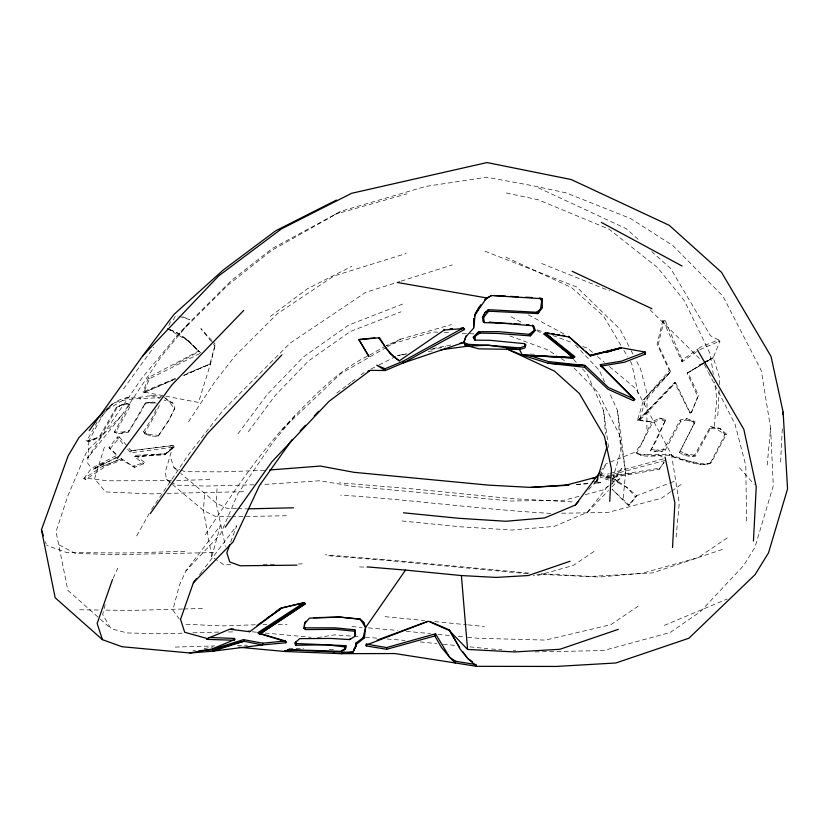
<?xml version="1.0" encoding="UTF-8"?>
<svg xmlns="http://www.w3.org/2000/svg" width="829" height="829" viewBox="0 0 829 829"><rect width="100%" height="100%" fill="white"/><g stroke="black" fill="none" stroke-linecap="round" stroke-linejoin="round"><path stroke-width="0.62" stroke-dasharray="4.14 3.11" d="M646.879 429.215L647.055 393.702L640.516 368.781L635.853 359.776M699.831 349.683L718.287 341.703L718.318 339.859L710.443 335.724L670.734 268.606L651.812 251.633M717.81 415.857L719.137 389.578M719.396 384.573L719.707 378.314L713.272 357.548L719.893 341.237L718.318 339.859L700.36 347.216L697.303 349.372M780.617 462.022L782.358 427.484M696.588 351.631L682.018 361.838L682.039 359.579L665.055 320.181L662.941 320.284L657.086 344.139L669.345 370.687L643.646 399.775L637.439 420.272L651.397 421.837L659.863 418.065L665.677 419.733L650.537 450.748L654.889 451.732L662.278 451.359L670.236 438.707L680.081 420.023L686.329 418.448L695.106 421.743L679.49 452.437L683.759 455.297L691.769 456.675L695.013 456.613L710.329 428.52L710.432 426.645L719.841 428.292L726.422 434.137L711.261 462.592L710.111 463.577C696.194 466.727 682.36 459.722 669.376 455.39C658.744 453.96 644.206 460.002 635.594 451.94L606.341 463.649L601.699 469.846M204.421 495.027L203.478 510.488L211.778 556.684L223.509 564.528L233.374 564.881M217.032 488.737L216.162 503.027L225.478 546.58M174.453 446.81L165.831 453.774L135.417 455.287L134.599 456.758L164.722 454.779L172.328 447.308L172.712 445.629L131.096 450.686L172.712 445.629L174.453 446.81L173.375 447.784L172.328 447.308L130.775 452.8L131.096 450.686L128.588 447.753M676.101 537.119L679.272 503.172L671.5 454.468L636.102 388.936L609.388 366.522M767.157 465.121L770.628 428.334L761.291 370.615L722.961 296.191L672.941 245.643L630.6 218.535L566.134 192.867L531.762 185.53L486.675 177.23L425.65 186.442L341.175 211.177L272.171 248.555L231.674 280.264L189.82 322.004L176.359 336.564L142.039 377.993L102.651 434.935L87.605 458.074L121.583 415.505L160.95 356.936L189.82 322.004M623.19 498.219L625.646 472.603L617.543 410.593L609.201 392.169M714.246 426.22L716.898 398.531L714.432 381.982M681.925 360.688L682.039 359.579L681.935 360.957L681.987 360.169L696.277 350.097M612.113 478.457L615.346 479.504L626.807 487.379L636.682 495.701L628.289 505.462L612.009 489.172L628.392 504.467L628.289 505.462L629.895 504.871L636.682 495.701L669.542 483.12M165.748 396.189L198.494 402.428L210.545 363.765L215.291 344.284L212.742 341.517M105.148 604.621L102.651 614.496L110.951 628.6L126.92 632.931L163.51 633.822L183.945 633.118M183.955 375.35L209.913 364.19L215.291 344.284M211.778 556.684L220.39 525.627L185.893 570.943L179.333 585.336L172.857 610.061L179.323 619.087M612.465 479.359L620.9 451.163L617.543 410.593M651.014 449.38L662.278 451.359L665.314 450.095L680.599 421.619L685.884 419.94L686.329 418.448L693.199 421.93L695.106 421.743L679.49 452.437M104.392 447.142L94.599 478.706L105.459 491.918L151.541 493.908L161.821 493.556M173.23 445.235L165.292 472.022L166.474 479.442L170.37 482.706M726.422 434.137L724.95 434.603L710.111 463.577L701.458 464.686L687.977 460.924L669.179 454.323L645.159 454.582L640.454 455.266L636.755 453.111L652.568 422.8L659.2 419.971L659.863 418.065L665.376 420.562L655.905 441.401L650.537 450.748M665.677 419.733L665.376 420.562L659.2 419.971M230.68 542.197L236.7 525.71L202.67 570.518M175.427 378.946L143.821 392.604L149.448 378.76L200.939 352.967L198.442 351.144L148.453 377.537L143.085 391.868L143.821 392.604L175.686 378.905M135.417 455.287L144.319 462.261L135.148 465.639L134.495 467.338L122.05 459.991L121.407 458.644L102.288 466.478L83.781 478.685L85.667 479.504L106.63 465.763L122.05 459.991M665.055 320.181L663.874 321.227L658.185 344.729L670.588 371.661L645.128 400.977L639.335 420.811L638.776 419.899L675.345 382.48L674.495 382.49L675.604 382.604L639.335 420.811L637.439 420.272L638.776 419.899L674.495 382.49L689.562 412.168L690.215 413.008L691.365 412.655L697.78 396.697L687.179 373.164L703.303 363.299M675.604 382.604L690.215 413.008L691.593 412.096L689.562 412.168M691.365 412.655L698.495 395.443L687.801 372.242M156.225 403.184L152.878 401.992L145.293 403.06L128.391 432.064L121.614 433.412L116.557 433.349L114.402 432.023L129.656 404.169L130.733 405.215L115.656 432.241L116.557 433.349M156.07 409.485L153.22 416.085L143.479 431.919L144.225 433.681L150.681 435.909L157.893 436.51L168.867 420.23L174.888 408.044L172.878 403.081L164.266 397.505M110.039 448.717L118.526 438.893L119.376 436.976L117.376 436.997L108.993 447.505L117.335 455.753M130.868 451.66L131.334 450.613M652.568 422.8L651.397 421.837L642.309 442.178L635.594 451.94L636.755 453.111M170.577 321.611L167.385 328.616L188.131 340.916L199.136 351.589L174.422 364.978M113.2 578.196L117.759 568.166M674.972 382.957L675.241 382.356M174.888 408.044L168.867 420.23L157.893 436.51M102.288 466.478L121.552 458.696L121.832 459.214L121.407 458.644L134.495 467.338L143.604 463.784L144.319 462.261M173.406 319.963L175.593 315.352L177.903 316.046M159.396 405.391L153.686 417.433L144.225 433.681L158.743 435.432M144.391 404.832L145.293 403.06L154.795 403.018L152.878 401.992L147.365 403.122L144.391 404.832L138.723 415.743L128.391 432.064L114.402 432.023L115.656 432.241M609.232 476.302L606.714 476.706L604.828 478.81L659.086 469.359L664.102 462.116M599.74 475.618L606.341 463.649M129.656 404.169L125.22 403.257L119.283 406.075L116.495 408.79L100.941 436.075L92.32 440.676L88.268 441.567L86.734 440.841L97.055 422.334M88.268 441.567C98.661 424.769 104.868 401.329 127.438 397.578C139.583 399.319 151.085 392.925 163.023 397.309M136.744 535.866L149.116 513.721M151.593 509.286L188.597 454.468L223.001 410.293L290.098 343.185L365.703 292.336L399.847 281.528M86.734 440.841L92.32 440.676L100.382 435.09L116.361 407.288L125.22 403.257L130.733 405.215M612.258 483.494L621.563 468.426L612.237 480.416M188.515 421.868L214.649 382.076L235.011 355.983L277.383 313.704L333.89 276.005L406.2 253.498M205.333 534.705C232.731 493.245 260.026 451.38 294.906 415.681C316.989 392.925 339.61 369.589 368.563 355.641M659.086 469.359L664.07 462.354M123.521 388.863L153.779 347.31M238.006 433.826L266.979 394.749L303.414 356.967L348.615 325.103L402.531 304.108M248.327 431.712L275.093 395.609L308.512 360.947L350.294 331.507L400.998 311.797M83.781 478.685L91.48 468.344L117.21 455.194L108.993 447.505M199.571 574.59L201.893 571.533M402.044 520.975L460.541 526.788L511.783 530.042L554.114 526.394L587.357 512.384L609.128 484.416M294.906 415.681L273.104 442.064L237.778 493.949L220.514 534.218L185.893 570.943M683.759 455.297L684.878 453.971L694.588 455.162L695.013 456.613M100.164 418.013L112.765 403.454C128.174 397.257 144.671 399.195 160.795 397.392M588.694 489.659L596.175 481.048M600.32 476.26L603.647 472.426L599.699 475.079M670.588 371.661L643.646 399.775L670.588 371.661L669.345 370.687M587.357 512.384L608.517 490.467M612.04 486.81L620.859 477.68L610.217 484.944M121.583 415.505L86.682 451.639L67.823 495.96L56.04 531.565L67.843 590.31L99.459 618.393M172.753 447.598L164.722 454.779L173.375 447.784L172.328 447.308L173.375 447.784M176.359 336.564L227.654 285.373L271.425 250.596L341.175 211.177M654.889 451.732L656.485 450.188L663.946 449.111L665.314 450.095M281.445 430.23L340.657 373.692L386.314 347.434M707.075 361.444L713.272 357.548L704.412 362.656M105.314 410.054L108.112 407.578M109.045 406.759L112.765 403.454M121.614 433.412L123.034 432.22L129.055 430.479M336.761 393.05L346.916 385.433M347.931 384.677L350.978 382.397M351.993 381.63L355.04 379.35M361.133 374.781L364.18 372.49M270.368 316.44L307.341 288.803L351.828 266.337M670.682 491.784L661.418 498.229L607.792 512.477L559.668 513.265M671.708 491.069L683.013 483.183M609.149 485.67L602.766 490.032L585.233 494.664M594.01 551.451L573.44 565.419L538.135 575.326L533.171 575.761M727.282 537.855L697.966 557.699L642.817 573.098L599.761 577.036L536.84 574.176M638.268 606.123L610.9 624.641L545.492 640.092L477.535 638.247L466.064 637.128M209.913 364.19L210.545 363.765L184.504 374.615M690.215 413.008L691.593 412.096M703.21 363.403L687.179 373.164L705.966 362.097M704.277 362.75L711.759 358.201L699.552 364.864L703.894 362.636M106.837 409.827L127.438 397.578L132.837 398.531M387.433 346.791L400.801 339.102L451.432 324.605M369.672 355.009L385.195 346.232M118.236 456.624L93.304 469.504L105.376 462.043L92.475 469.566L115.998 457.753M704.982 362.076L712.598 358.19M371.102 368.988L378.014 365.485M379.164 364.905L397.609 355.568L406.355 353.828M400.801 339.102L386.293 345.6L432.831 331.973L437.961 332.211M183.623 375.402L210.545 363.765M664.319 625.387L727.261 599.025M175.033 378.563L143.085 391.868L164.494 395.951M670.713 482.675L674.236 481.328M95.522 438.24L88.879 440.759L87.719 463.162L91.48 468.344M722.463 549.42L652.599 572.891L590.694 576.435L539.368 573.689M711.261 462.592L706.121 464.302L687.977 460.924L674.733 457.535L669.179 454.323L669.376 455.39M401.06 281.145L452.282 264.917M334.211 214.587L407.049 193.81M718.287 341.703L719.893 341.237M126.713 404.044L116.361 407.288L116.495 408.79M600.445 476.043L609.108 473.68M610.351 473.338L663.563 458.8M600.103 477.773L611.201 474.82M612.444 474.489L665.5 460.344M578.974 496.312L563.948 500.281L510.695 500.996L352.107 486.208L320.056 480.747L261.695 484.602M432.593 348.626L451.328 344.905M132.992 466.064L135.148 465.639M192.898 650.848L195.406 650.351M204.183 648.63L212.96 646.91M288.834 648.63L303.725 648.682M406.49 353.952L397.609 355.568L403.992 354.708M430.593 349.589L445.815 346.833M610.496 476.095L659.677 468.219M606.165 477.514L632.454 473.318M317.455 637.605L334.75 634.827L352.636 636.237M118.526 438.893L117.791 438.997L117.376 436.997L124.246 445.38M428.23 351.465L434.614 350.605M134.599 456.758L165.831 453.774L134.599 456.758L143.604 463.784M264.679 470.364L221.757 471.856L185.271 471.701L180.743 470.095M576.487 484.571L587.958 483.69M576.487 484.333L587.958 483.566M710.329 428.52L719.841 428.292L724.95 434.603L715.448 428.241L710.432 426.645L694.588 455.162L691.769 456.675L680.215 451.266M166.961 493.369L243.653 491.701M255.322 624.776L221.685 625.926L182.908 624.102M192.877 632.807L219.592 632.061M263.011 564.767L274.358 564.487M171.541 480.675L107.77 480.799L85.19 478.064L85.667 479.504M176.639 480.519L209.768 479.556M184.846 551.295L127.583 552.974L66.942 552.622L46.652 545.378M182.504 609.014L131.459 610.434L104.257 610.092M183.779 608.983L204.203 608.413M175.199 647.076L214.607 645.915M253.975 484.799L206.317 486.074L176.328 485.131L171.945 482.602M286.461 515.721L232.203 516.778M298.45 563.948L302.253 563.865M237.312 645.397L247.363 645.2M213.457 552.57L115.583 554.674L75.107 553.378L58.299 544.394M262.969 624.62L266.762 624.579M278.14 624.444L286.989 624.341M228.4 631.967L234.69 631.895M236.483 508.726L227.55 508.623L216.162 503.027L180.836 473.432M237.757 508.737L246.679 508.84M230.949 516.768L215.913 516.591L203.478 510.488L171.344 483.525M79.646 609.781L99.076 610.03M329.32 649.563L334.45 649.739M359.568 566.912L367.112 567.243M444.375 332.512L449.505 332.74M462.323 333.341L468.727 333.631M470.012 333.693L473.856 333.869M572.145 501.908L512.664 498.706L410.293 488.675L339.527 482.81M529.099 573.14L402.448 561.192L325.362 554.798M530.353 354.056L536.715 354.429M491.514 649.024L501.773 649.698M513.317 650.464L515.887 650.63M535.119 651.905L603.502 650.568L670.236 632.486L700.422 611.626L743.654 565.554L754.96 547.264L773.302 485.732L770.628 428.334M550.798 513.41C480.561 509.4 410.801 499.618 340.595 495.1M352.024 626.61L362.086 627.398M368.377 627.895L397.402 630.413M353.921 636.34L360.304 636.848M365.413 637.252L378.19 638.257M387.133 638.972L405.008 640.434M328.657 555.751L386.21 560.373L527.855 573.772M252.337 631.822L257.446 632.299M265.114 633.024L311.113 637.325M406.272 631.284L430.386 633.636M438.033 634.382L449.505 635.501M458.416 636.382L464.789 637.004M385.112 616.652L424.583 620.569M434.759 621.584L466.592 624.745M467.867 624.869L484.416 626.517M420.272 641.947L436.81 643.594M443.173 644.226L455.888 645.48M469.888 646.869L487.701 648.641M637.169 453.743L654.92 455.888L658.361 454.81L664.796 458.468M592.331 481.545L600.693 482.716L594.331 483.203L600.693 482.716L594.849 481.266M638.776 419.899L651.397 421.837M506.322 192.981L538.373 199.82L609.191 229.239L657.552 267.591L684.329 300.647L710.266 353.983L713.303 374.345M628.392 504.467L629.895 504.871M685.884 419.94L693.199 421.93L694.308 424.189M179.064 316.398L189.489 319.548L182.794 316.761M604.828 478.81L609.45 480.219M610.61 480.571L618.714 483.017L626.807 487.379L635.501 496.996M606.714 476.706L611.025 478.105M172.878 403.081L164.028 400.034M150.588 395.329L159.531 398.438M171.116 459.069L173.966 467.68L179.613 469.691M537.358 329.89L543.347 332.077M552.922 335.579L573.264 343.009M582.839 346.512L587.626 348.263L592.569 352.418M509.876 335.952L547.472 349.734L556.86 355.745M485.027 251.249L576.663 286.989L620.123 329.351L630.61 349.631M541.7 263.518L609.709 290.896M169.624 329.59L177.468 332.999L185.354 338.263L200.939 352.967M170.1 329.662L177.468 332.999L188.131 340.916L198.442 351.144M143.479 431.919L150.681 435.909M538.259 187.779L626.278 228.711L639.522 240.597M505.908 257.187L571.792 287.715L603.73 316.346L621.284 346.025M511.068 316.782L523.379 323.383M536.809 330.584L543.523 334.191M528.384 314.833L565.782 334.906M166.474 479.442L170.857 481.97M561.036 358.418L566.248 361.755M165.168 398.252L169.665 402.013L174.152 408.728M597.522 356.563L604.445 362.377M173.966 467.68L179.852 472.613M100.413 619.242L110.951 628.6M188.131 340.916L185.354 338.263L199.136 351.589M650.081 309.808L701.324 360.294M662.941 320.284L682.018 361.838M573.958 368.014L597.833 392.179L619.729 435.329L625.646 472.603M615.346 479.504L618.714 483.017M573.554 359.475L576.207 362.283M582.414 368.812L586.839 373.485L603.564 410.459L607.844 442.261M575.481 345.154L599.305 370.294L604.517 381.806M211.892 340.584L200.867 328.574L214.825 345.807M739.509 467.805L754.224 484.447M127.511 449.09L130.775 452.8M119.376 436.976L127.749 446.769M148.453 377.537L149.448 378.76M623.885 350.418L627.791 357.019M630.392 361.413L631.688 363.61L638.34 394.293M100.382 435.09L100.941 436.075M631.201 350.76L632.941 354.138M704.329 364.397L707.862 371.288M708.453 372.428L734.991 424.116L745.789 465.515L746.587 522.716M45.45 541.772L46.248 544.176M680.081 420.023L680.599 421.619M608.009 443.536L608.527 447.349M140.028 397.619L140.174 399.298M603.564 410.459L605.522 434.189"/><path stroke-width="1.24" d="M429.857 621.47L449.256 629.916L460.209 649.169L467.763 658.495L476.665 666.329L556.218 666.443L615.926 662.972L688.92 638.226L755.064 574.632L768.483 552.922L787.55 488.965L783.136 412.137L771.043 356.418L721.531 272.337L669.221 225.301L571.202 179.53L487.027 162.557L351.651 193.292L281.622 228.763L218.587 275.974L142.505 356.138L89.242 430.624M435.526 633.781L434.8 635.936L386.635 649.294L366.366 645.926L366.408 644.092L386.573 647.584L435.526 633.781L449.712 657.376L455.225 662.951L476.665 666.329M344.211 649.014L346.128 647.905L345.9 645.687L326.968 644.817L295.787 645.242L294.709 643.035L299.735 638.631L331.092 638.444L349.693 639.584L354.708 636.434L354.853 629.781L335.248 627.864L304.461 627.833L303.963 628.278L305.6 629.574L335.444 629.325L354.864 631.273M489.265 322.098L533.721 325.87L535.275 330.439L534.218 330.346L529.244 334.315L498.467 331.662L478.665 331.704L473.318 337.123L474.944 340.159L489.835 340.294L524.218 343.631L525.897 344.854L524.985 347.89L519.534 349.496L478.872 348.854L465.069 345.165L463.825 342.429L465.815 336.843L473.608 328.17L473.919 318.346L473.794 320.813M783.011 414.697L783.136 412.137M609.74 501.317L611.439 468.986L604.465 436.479L579.43 393.557L554.487 371.112L506.82 348.926L515.721 349.33M672.537 547.482L674.868 502.809L665.065 457.173M753.447 541.005L756.235 486.83L743.82 429.287L697.241 349.537M524.84 344.004L524.622 346.17L519.866 347.911L488.478 345.268L467.991 344.336L465.069 345.165M473.608 328.17L475.318 313.435L479.276 306.844M238.825 647.231L284.741 651.48L341.061 653.656L353.081 652.04L356.221 644.434L364.366 637.822L365.579 627.563L363.941 622.817L361.226 620.082M541.71 300.761L539.555 297.932L542.042 298.689L540.529 309.03L537.938 313.59L488.602 311.207L484.975 312.574L482.437 317.279L483.058 321.735L484.385 322.626L511.617 323.517M303.963 628.278L304.616 623.771L309.383 618.196L339.476 617.066L360.325 619.17L365.579 627.563L363.102 637.77L355.817 643.159L356.066 644.983M198.981 650.703L212.473 649.698L243.778 641.242L262.441 644.91L285.839 642.765L285.321 640.993L262.772 643.2L262.441 644.91L212.835 651.19L189.914 652.993L121.936 646.713L102.444 639.667L55.17 597.771L41.45 529.741L68.113 455.909L78.859 437.753L104.381 410.883M545.389 333.206L574.901 356.667L573.274 357.962L522.332 355.081L519.534 349.496L519.866 347.911M600.279 364.636L601.015 366.117L624.61 362.221L645.387 354.035L645.2 352.056L621.626 361.123L600.279 364.636L634.734 399.64L633.283 400.594L608.009 389.257L584.632 367.278L585.212 365.548L548.238 361.568L529.223 355.392M112.526 579.43L97.148 623.47L102.444 639.667M196.483 578.663L193.385 582.735L180.535 619.377L184.701 632.258L207.26 638.558L229.674 629.242L249.705 631.708L281.559 608.123L304.036 602.631L304.782 603.885L305.207 603.263L258.575 633.377L257.746 632.734L304.036 602.631M295.787 645.242L296.388 643.553L295.621 641.998M466.25 335.59L463.825 342.429L403.412 362.874L385.298 370.511L370.262 370.366L367.827 371.216M229.82 544.56L226.804 552.798L229.768 561.979L240.265 565.782L297 565.15M474.634 315.279L486.675 297.922L491.918 295.549L542.042 298.689L542.301 307.549L537.938 313.59L536.705 312.264L488.302 309.683L484.975 312.574L483.587 317.497L484.385 322.626M434.8 635.936L441.474 647.439L449.712 657.376L455.836 661.335L455.225 662.951L394.884 653.553L341.061 653.656L344.139 652.247L353.081 652.04L356.18 645.884L353.537 649.791M366.366 645.926L366.408 644.092M209.115 637.47L234.7 638.454L234.731 639.563L234.141 640.237L206.608 639.377L207.26 638.558M633.283 400.594L634.144 398.936L608.507 387.589L585.212 365.548L548.042 363.247L522.218 355.113L506.82 348.926M354.708 636.434L355.506 634.9L354.853 629.781M474.571 315.994L480.727 304.73M597.937 478.882L596.735 481.058L606.662 447.929L606.144 441.681M349.693 639.584L350.252 638.62M285.839 642.765L286.43 641.801L258.575 633.377L280.534 619.636M365.579 627.563L405.516 570.093L461.401 575.564L496.136 577.409L528.342 575.533L570.103 561.233M225.239 527.182L271.839 461.867L328.947 401.402L370.262 370.366M292.336 439.401L259.529 485.421L233.022 541.938L193.385 582.735M150.267 513.617L207.354 433.691L281.933 354.864M117.21 458.613L172.069 384.718L243.788 310.357M403.485 512.799L458.51 518.27L505.866 521.275L544.694 517.928L575.399 504.985L600.155 471.919M142.505 356.138L173.769 314.616L223.364 269.912L275.539 230.887L336.481 200.069M305.953 621.201L304.606 622.911L304.461 627.833L305.6 629.574M284.741 651.48L284.171 651.117L289.891 649.718L341.02 651.325L345.496 649.397L344.905 646.941L345.9 645.687M575.399 504.985L578.725 501.151M234.731 639.563L211.83 649.055L189.914 652.993M535.275 330.439L530.249 335.88L498.229 333.476L479.97 333.113L473.318 337.123L474.944 340.159L475.328 336.398L478.665 331.704L479.97 333.113M300.15 430.873L305.455 425.267M314.284 415.909L318.699 411.236M536.705 312.264L542.301 307.549M485.038 299.3L486.675 297.922L397.433 282.513M341.02 651.325L343.247 649.563M276.793 610.963L280.958 607.999L303.331 602.952L304.782 603.885M266.72 618.434L281.559 608.123L256.938 625.553M399.319 360.843L393.754 356.781L386.013 348.107L379.495 337.745L378.552 337.476L390.096 353.62L399.319 360.843L444.344 329.963L463.981 328.564L464.095 329.683L403.412 362.874L402.77 361.382L463.318 327.911L463.981 328.564M484.571 300.025L491.556 295.383M260.047 633.895L305.155 603.895L260.026 633.916L258.575 633.377L260.047 633.895L258.803 633.615M385.091 368.76L385.298 370.511L376.698 365.154L385.091 368.76L402.77 361.382M366.003 645.138L428.386 621.263L449.245 630.475L467.566 649.439L514.685 651.936L559.907 649.283L618.33 629.335M377.195 640.092L427.526 621.418M592.32 478.623L596.735 477.058L565.026 485.442L530.612 487.4L488.457 485.12L354.107 472.333L320.419 466.064L269.746 469.97M212.835 651.19L243.778 641.242L243.457 639.625L212.835 649.231L243.778 641.242M583.585 349.589L568.497 336.315L590.341 355.983L621.512 347.797L645.2 352.056M212.473 649.698L228.389 645.584M600.227 352.895L590.186 355.392L585.471 351.247M602.745 352.263L620.32 347.89L605.792 352.46L621.201 348.025L590.186 355.392L590.341 355.983M460.074 343.175L463.825 342.429L467.991 344.336L469.069 345.994L488.478 345.268L519.534 349.496M358.947 339.589L368.946 356.553L358.864 339.6L374.874 337.869M440.997 349.755L469.069 345.994M358.864 339.6L379.495 337.745M565.026 485.442L568.849 485.152M449.981 328.833L452.406 328.667M460.893 328.077L463.318 327.911L464.095 329.683M530.612 487.4L568.839 484.841M293.487 507.794L247.954 508.861M313.787 617.678L339.476 617.066L360.325 619.17M363.102 637.77L364.366 637.822M287.414 649.957L344.139 652.247M296.388 643.553L326.968 644.817L344.905 646.941M522.332 355.081L574.238 357.372L545.368 333.227L573.274 357.962L522.218 355.113L523.109 355.164M494.084 295.518L505.452 296.119M510.509 296.388L518.084 296.792M525.659 297.196L531.969 297.538M585.212 365.548L548.042 363.247L584.632 367.278M514.094 323.693L520.291 324.149M526.488 324.595L528.975 324.771M367.257 566.912L405.516 570.093M231.073 628.745L233.591 629.056M455.836 661.335L476.271 664.609M546.943 332.833L549.482 333.248M552.01 333.652L554.549 334.066M557.088 334.47L559.627 334.885M562.155 335.289L564.694 335.704M569.046 336.978L545.067 332.926L543.793 334.014L572.88 357.258M482.437 317.279L483.587 317.497L488.602 311.207L488.302 309.683M243.457 639.625L262.772 643.2M258.938 633.097L285.321 640.993M572.114 271.27L651.926 308.699M601.419 222.441L682.08 266.026M472.489 661.894L467.763 658.495L462.572 651.48M248.71 630.962L249.705 631.708M359.371 619.149L363.941 622.817M600.693 365.765L634.734 399.64M529.244 334.315L530.249 335.88L534.218 330.346L532.684 325.041M443.909 329.258L444.344 329.963M449.256 629.916L459.608 647.47M333.797 651.832L334.584 653.407M644.724 352.159L645.387 354.035M41.45 529.741L43.45 535.762M355.817 643.159L356.221 644.434M461.401 575.564L467.566 649.439M386.573 647.584L386.635 649.294M601.522 366.491L600.631 365.506L601.522 366.491"/></g></svg>
